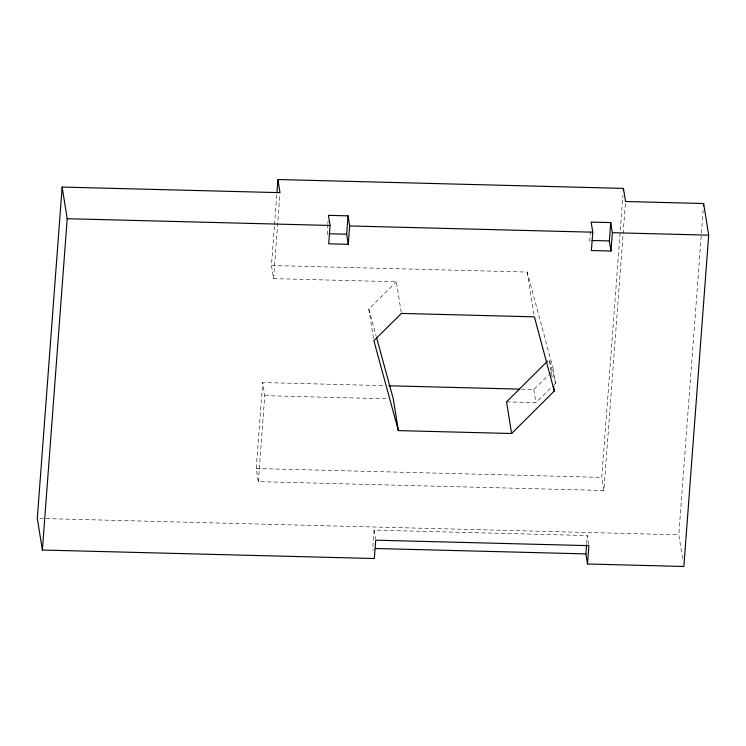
<?xml version="1.0" encoding="UTF-8"?>
<svg xmlns="http://www.w3.org/2000/svg" width="746" height="746" viewBox="0 0 746 746"><rect width="100%" height="100%" fill="white"/><g stroke="black" fill="none" stroke-linecap="round" stroke-linejoin="round"><path stroke-width="0.56" stroke-dasharray="3.73 2.8" d="M625.362 203.835L603.868 490.495L258.349 481.636L256.242 468.507L262.685 382.539L384.255 385.654M401.236 312.294L396.35 281.783L273.568 278.631L271.46 265.501L274.425 226.001M274.509 224.835L276.869 193.475M258.349 481.636L264.793 395.669L262.685 382.539M273.568 278.631L279.927 193.82M327.764 224.527L327.429 235.95M327.848 223.38L328.016 221.086M588.697 544.524L587.261 535.553L374.1 530.089L372.73 548.431L373.084 550.679M590.459 231.269L589.778 240.445L590.319 243.811M586.664 543.582L587.261 535.553M603.868 490.495L601.77 477.365L622.91 195.349M682.59 558.558L678.795 534.826L703.114 210.475M373.513 338.46L368.804 309.077L396.35 281.783M521.361 389.17L533.772 389.487L548.618 375.014M549.438 374.212L553.56 370.193L527.208 272.057L271.46 265.501M506.553 401.87L535.87 402.616L553.196 385.729M554.017 384.927L555.667 383.323L553.56 370.193M264.793 395.669L387.519 398.812M256.242 468.507L601.77 477.365M39.631 518.442L678.795 534.826M368.804 309.077L376.152 336.045M555.667 383.323L549.242 359.395L552.143 377.485M527.208 272.057L534.201 315.679M533.772 389.487L535.87 402.616M374.1 530.089L375.546 539.06"/><path stroke-width="1.12" d="M277.913 179.525L280.011 192.654L62.142 187.069L37.3 518.377L42.373 550.026L374.343 558.53L375.723 540.188L588.883 545.652L587.503 564.004L683.858 566.475L708.7 235.167L703.627 203.518L625.54 201.513L623.432 188.393L277.913 179.525L276.952 192.309M42.373 550.026L67.205 218.718L62.142 187.069M330.068 225.451L328.688 243.802L348.27 244.306L349.641 225.954L348.028 215.855L328.445 215.352L330.068 225.451L67.205 218.718M348.27 244.306L346.648 234.207L348.028 215.855M592.772 232.192L591.392 250.544L610.965 251.038L612.345 232.696L610.732 222.597L591.149 222.094L592.772 232.192L349.641 225.954M587.503 564.004L585.89 553.905L586.57 544.729M610.965 251.038L609.351 240.939L610.732 222.597M623.264 190.706L623.432 188.393M703.459 205.84L703.627 203.518M547.601 361.036L506.553 401.87L511.616 433.51L398.373 430.61L373.877 340.726L401.413 313.423L534.378 316.836L554.315 391.044L511.616 433.51M612.345 232.696L708.7 235.167M329.378 233.768L346.648 234.207M592.082 240.501L609.351 240.939M388.89 385.775L519.104 389.114M375.061 548.497L585.89 553.905M376.46 337.164L393.301 398.961L398.373 430.61M553.588 386.521L554.315 391.044"/></g></svg>
